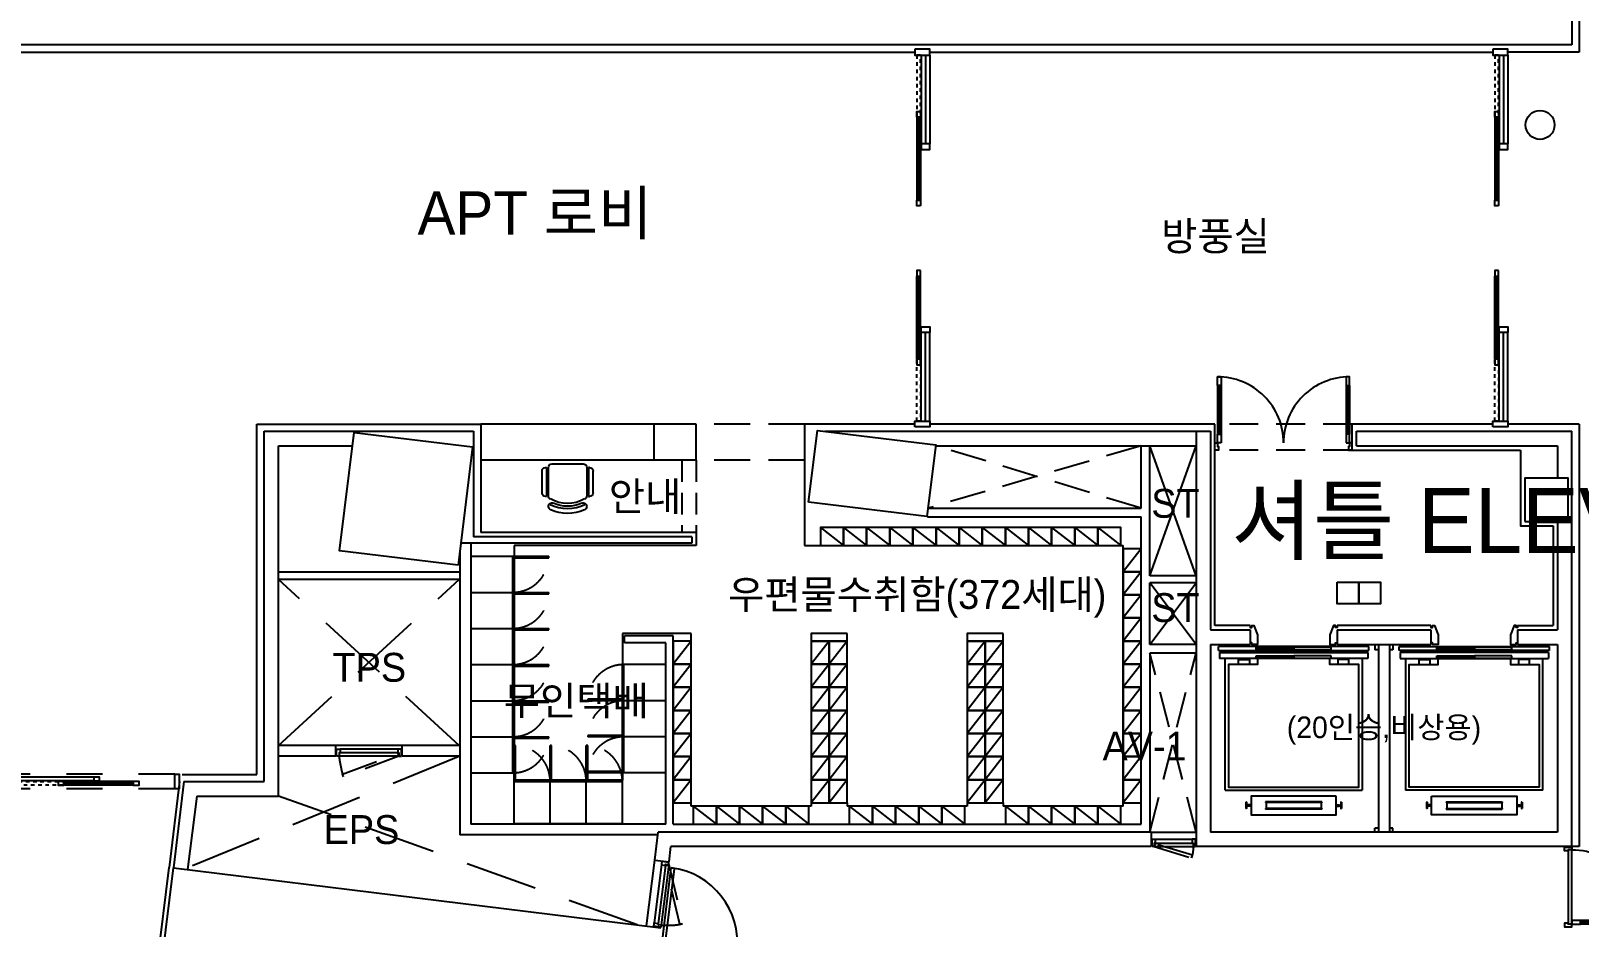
# Model space of a CAD drawing. Header units: millimetres. Extents: x -7616 to 421613, y 91067 to 341353.
# Drawn here: x 102570 to 123997, y 186053 to 198462 of the extents above; entities that cross this region are included whole.
import ezdxf
from ezdxf.enums import TextEntityAlignment as Align

# ---------------------------------------------------------------- set-up
doc = ezdxf.new("R2010")
doc.units = ezdxf.units.MM
doc.header["$LTSCALE"] = 500
doc.header["$MEASUREMENT"] = 0
for name, pattern in [('HID', [2.6, 1.6, -1]), ('HIDDEN', [2, 1, -1]), ('HOON1', [3, 2, -1])]:
    doc.linetypes.add(name, pattern=pattern)
doc.layers.add('e-plan', color=9, linetype='CONTINUOUS')
doc.styles.add('돋움', font='Dotum.ttf')

# ---------------------------------------------------------------- blocks, each defined once
blk = doc.blocks.new('1F 기둥 140514')
at = {"layer": 'e-plan', "ltscale": 0.5}
blk.add_lwpolyline([(177284, 61600), (177884, 61600), (177884, 62200), (177284, 62200)], close=True, dxfattribs=at)
blk = doc.blocks.new('1~2F TC-140305')
at = {"layer": 'e-plan', "ltscale": 0.5}
for points in [[(-306456, -67255), (-308094, -67054), (-307892, -65416), (-306255, -65617), (-306456, -67255)], [(-301603, -66380), (-301481, -65387), (-299843, -65588), (-299965, -66581), (-301603, -66380)]]:
    blk.add_lwpolyline(points, dxfattribs=at)
blk = doc.blocks.new('1F 코어')
at = {"layer": 'e-plan'}
for p, q in [((-310998, -75856), (-310456, -71439)), ((-310651, -73521), (-310396, -71446)), ((-310396, -71446), (-303647, -72275))]:
    blk.add_line(p, q, dxfattribs=at)
blk.add_blockref('1~2F TC-140305', (0, 0), dxfattribs=at)
blk = doc.blocks.new('A$C7E6D012D')
at = {"layer": 'e-plan'}
for p, q in [((235, 644), (235, 657)), ((637, 644), (235, 644)), ((285, 707), (587, 707)), ((637, 657), (637, 644)), ((637, 619), (245, 619)), ((687, 138), (687, 569)), ((97, 88), (97, 88)), ((637, 63), (235, 63)), ((235, 63), (235, 50)), ((245, 88), (637, 88)), ((285, 0), (587, 0)), ((637, 50), (637, 63))]:
    blk.add_line(p, q, dxfattribs=at)
for centre, radius, start, end in [((285, 657), 50, 90, 180), ((587, 657), 50, 0, 90), ((571, 353), 571, 155.9349, 204.0651), ((97, 569), 50, 90, 159.8632), ((598, 353), 535, 153.1559, 206.8441), ((97, 569), 50, 339.8632, 90), ((574, 353), 474, 155.2595, 204.7405), ((618, 353), 480, 150.4643, 209.5357), ((245, 569), 50, 90, 155.1654), ((637, 569), 50, 0, 90), ((97, 138), 50, 200.1368, 270), ((97, 138), 50, 270, 20.1368), ((245, 138), 50, 204.8346, 270), ((285, 50), 50, 180, 270), ((587, 50), 50, 270, 0), ((637, 138), 50, 270, 0)]:
    blk.add_arc(centre, radius, start, end, dxfattribs=at)
blk = doc.blocks.new('A$C7D8044CD')
at = {"layer": 'e-plan'}
blk.add_lwpolyline([(0, 300), (300, 300), (300, 0), (0, 0)], close=True, dxfattribs=at)
blk = doc.blocks.new('XREF(CORE 72~75)$0$RAIL13')
at = {"layer": 'e-plan'}
for p, q in [((-62, -44), (-62, 44)), ((-56, 44), (-62, 44)), ((-51, 8), (-54, 42)), ((-51, 8), (-48, 5)), ((-35, 5), (-48, 5)), ((-32, 8), (-35, 5)), ((-1, 8), (-32, 8)), ((0, 7), (-1, 8)), ((0, -7), (0, 7)), ((-56, -44), (-62, -44)), ((-54, -42), (-51, -8)), ((-51, -8), (-48, -5)), ((-35, -5), (-48, -5)), ((-32, -8), (-35, -5)), ((-1, -8), (-32, -8)), ((0, -7), (-1, -8))]:
    blk.add_line(p, q, dxfattribs=at)
for centre, start, end in [((-56, 42), 3.4093, 90), ((-56, -42), 270, 356.5907)]:
    blk.add_arc(centre, 2.5, start, end, dxfattribs=at)
blk = doc.blocks.new('post box')
at = {"layer": 'e-plan'}
blk.add_lwpolyline([(320, -250), (320, 0), (0, 0), (0, -250)], close=True, dxfattribs=at)
blk.add_lwpolyline([(0, 0), (320, -250)], dxfattribs=at)
blk = doc.blocks.new('A$C680A6384')
at = {"layer": 'e-plan'}
for p, q in [((0, 580), (0, 1080)), ((20, 1080), (0, 1080)), ((20, 580), (20, 1080)), ((0, 600), (500, 600)), ((0, 0), (0, 600)), ((0, 580), (500, 580)), ((500, 0), (500, 600)), ((0, 0), (500, 0))]:
    blk.add_line(p, q, dxfattribs=at)
at = {"layer": 'e-plan', "linetype": 'HIDDEN'}
blk.add_arc((0, 580), 500, 2.2906, 87.7094, dxfattribs=at)
blk = doc.blocks.new('asd600')
at = {"layer": 'e-plan'}
for p, q in [((30, 0), (570, 0)), ((45, -45), (555, -45)), ((45, -100), (555, -100))]:
    blk.add_line(p, q, dxfattribs=at)
at = {"layer": 'e-plan', "linetype": 'HIDDEN'}
blk.add_lwpolyline([(546, 158), (559, 120), (44, -37), (30, 0), (546, 158)], dxfattribs=at)
at = {"layer": 'e-plan'}
for points in [[(0, 0), (0, -100), (30, -100), (30, -100), (45, -100), (45, -45), (30, -45), (30, 0)], [(600, 0), (600, -100), (570, -100), (570, -100), (555, -100), (555, -45), (570, -45), (570, 0)]]:
    blk.add_lwpolyline(points, close=True, dxfattribs=at)
at = {"layer": 'e-plan', "linetype": 'HIDDEN'}
blk.add_arc((30, 0), 540, 0, 17.0611, dxfattribs=at)
blk = doc.blocks.new('autodoor-ent-01')
at = {"layer": 'e-plan', "ltscale": 0.5}
for p, q in [((-15, 2535), (-15, 1307)), ((45, 2535), (45, 1307)), ((105, 2535), (105, 1307)), ((-75, 1676), (-75, 528)), ((-50, 1676), (-50, 528)), ((-25, 1676), (-25, 528)), ((-75, -1676), (-75, -528)), ((-50, -1676), (-50, -528)), ((-25, -1676), (-25, -528)), ((-15, -2535), (-15, -1308)), ((45, -2535), (45, -1308)), ((105, -2535), (105, -1308))]:
    blk.add_line(p, q, dxfattribs=at)
at = {"layer": 'e-plan'}
for points in [[(-105, 2615), (-105, 2535), (105, 2535), (105, 2615)], [(-25, 1676), (-75, 1676), (-75, 1756), (-25, 1756)], [(-15, 1307), (-15, 1227), (105, 1227), (105, 1307)], [(-25, 448), (-75, 448), (-75, 528), (-25, 528)], [(-25, -448), (-75, -448), (-75, -528), (-25, -528)], [(-15, -1308), (-15, -1228), (105, -1228), (105, -1308)], [(-25, -1676), (-75, -1676), (-75, -1756), (-25, -1756)], [(-105, -2615), (-105, -2535), (105, -2535), (105, -2615)]]:
    blk.add_lwpolyline(points, close=True, dxfattribs=at)
at = {"layer": 'e-plan', "linetype": 'HIDDEN', "ltscale": 0.1}
for points in [[(-75, 1227), (-25, 1227), (-25, 2535), (-75, 2535)], [(-75, -1228), (-25, -1228), (-25, -2535), (-75, -2535)]]:
    blk.add_lwpolyline(points, close=True, dxfattribs=at)
blk = doc.blocks.new('fsd1100-100')
at = {"layer": 'e-plan'}
for p, q in [((1070, 0), (30, 0)), ((1055, -45), (45, -45))]:
    blk.add_line(p, q, dxfattribs=at)
blk.add_lwpolyline([(30, 1040), (70, 1040), (70, 1030), (70, 20), (70, 0), (30, 0)], close=True, dxfattribs=at)
for points in [[(0, 0), (0, -100), (45, -100), (45, -45), (30, -45), (30, 0), (0, 0)], [(1100, 0), (1100, -100), (1055, -100), (1055, -45), (1070, -45), (1070, 0), (1100, 0)]]:
    blk.add_lwpolyline(points, dxfattribs=at)
blk.add_arc((30, 0), 1040, 0, 90, dxfattribs=at)
blk = doc.blocks.new('fssd1100-100')
at = {"layer": 'e-plan', "ltscale": 0.5}
for p, q in [((35, 910), (35, 120)), ((60, 910), (60, 120)), ((85, 910), (85, 120))]:
    blk.add_line(p, q, dxfattribs=at)
at = {"layer": 'e-plan'}
for p, q in [((35, 0), (1065, 0)), ((1050, -50), (50, -50))]:
    blk.add_line(p, q, dxfattribs=at)
for points in [[(85, 910), (35, 910), (35, 1030), (85, 1030)], [(35, 0), (35, -50), (50, -50), (50, -100), (0, -100), (0, 0)], [(85, 0), (35, 0), (35, 120), (85, 120)], [(1065, 0), (1065, -50), (1050, -50), (1050, -100), (1100, -100), (1100, 0)]]:
    blk.add_lwpolyline(points, close=True, dxfattribs=at)
blk.add_arc((35, 0), 1030, 0, 90.0002, dxfattribs=at)
blk = doc.blocks.new('fasd900-100')
at = {"layer": 'e-plan'}
for p, q in [((30, 0), (870, 0)), ((45, -45), (855, -45)), ((45, -100), (855, -100))]:
    blk.add_line(p, q, dxfattribs=at)
at = {"layer": 'e-plan', "linetype": 'HIDDEN'}
blk.add_lwpolyline([(818, 291), (831, 253), (44, -37), (30, 0), (818, 291)], dxfattribs=at)
at = {"layer": 'e-plan'}
for points in [[(0, 0), (0, -100), (30, -100), (30, -100), (45, -100), (45, -45), (30, -45), (30, 0)], [(900, 0), (900, -100), (870, -100), (870, -100), (855, -100), (855, -45), (870, -45), (870, 0)]]:
    blk.add_lwpolyline(points, close=True, dxfattribs=at)
at = {"layer": 'e-plan', "linetype": 'HIDDEN'}
blk.add_arc((30, 0), 840, 0, 20.2667, dxfattribs=at)
blk = doc.blocks.new('asd900-100')
at = {"layer": 'e-plan'}
for p, q in [((35, 0), (865, 0)), ((50, -50), (850, -50)), ((50, -100), (850, -100))]:
    blk.add_line(p, q, dxfattribs=at)
at = {"layer": 'e-plan', "linetype": 'HIDDEN'}
blk.add_lwpolyline([(804, 286), (817, 248), (49, -37), (35, 0), (804, 286)], dxfattribs=at)
at = {"layer": 'e-plan'}
for points in [[(0, 0), (0, -100), (35, -100), (35, -100), (50, -100), (50, -50), (35, -50), (35, 0)], [(900, 0), (900, -100), (865, -100), (865, -100), (850, -100), (850, -50), (865, -50), (865, 0)]]:
    blk.add_lwpolyline(points, close=True, dxfattribs=at)
at = {"layer": 'e-plan', "linetype": 'HIDDEN'}
blk.add_arc((-1114, -257), 1996, 7.4052, 14.6584, dxfattribs=at)
blk = doc.blocks.new('fssd1900-100')
at = {"layer": 'e-plan', "ltscale": 0.5}
for p, q in [((35, 795), (35, 120)), ((60, 795), (60, 120)), ((85, 795), (85, 120)), ((1815, 795), (1815, 120)), ((1840, 795), (1840, 120)), ((1865, 795), (1865, 120))]:
    blk.add_line(p, q, dxfattribs=at)
at = {"layer": 'e-plan'}
blk.add_line((1882, 0), (1882, 0), dxfattribs=at)
for points in [[(85, 795), (35, 795), (35, 915), (85, 915)], [(1815, 795), (1865, 795), (1865, 915), (1815, 915)], [(35, 0), (35, -50), (50, -50), (50, -100), (0, -100), (0, 0)], [(85, 0), (35, 0), (35, 120), (85, 120)], [(1815, 0), (1865, 0), (1865, 120), (1815, 120)], [(1865, 0), (1865, -50), (1850, -50), (1850, -100), (1900, -100), (1900, 0)]]:
    blk.add_lwpolyline(points, close=True, dxfattribs=at)
for centre, start, end in [((35, 0), 0, 90.0002), ((1865, 0), 89.9998, 180)]:
    blk.add_arc(centre, 915, start, end, dxfattribs=at)
blk = doc.blocks.new('Z$W@#559928F7')
at = {"layer": 'e-plan', "linetype": 'HIDDEN'}
for p, q in [((60, 656), (2220, 656)), ((60, 456), (2220, 456))]:
    blk.add_line(p, q, dxfattribs=at)
at = {"layer": 'e-plan', "ltscale": 0.5}
for p, q in [((633, 606), (1593, 606)), ((633, 581), (1593, 581)), ((633, 556), (1593, 556)), ((1180, 546), (2220, 546)), ((1180, 496), (2220, 496))]:
    blk.add_line(p, q, dxfattribs=at)
at = {"layer": 'e-plan'}
for points in [[(60, 456), (0, 456), (0, 656), (60, 656)], [(2220, 456), (2280, 456), (2280, 656), (2220, 656)], [(633, 556), (633, 606), (553, 606), (553, 556)], [(1180, 496), (1180, 546), (1100, 546), (1100, 496)], [(1673, 556), (1673, 606), (1593, 606), (1593, 556)]]:
    blk.add_lwpolyline(points, close=True, dxfattribs=at)
at = {"layer": 'e-plan', "linetype": 'HIDDEN', "ltscale": 0.1}
blk.add_lwpolyline([(2220, 606), (2220, 556), (1100, 556), (1100, 606)], close=True, dxfattribs=at)

msp = doc.modelspace()

# ---------------------------------------------------------------- linework, layer by layer
at = {"layer": 'e-plan'}
for p, q in [((123897, 204118), (123897, 198268)), ((123897, 198268), (101127, 198268)), ((123997, 198168), (123012, 198168)), ((105697, 193018), (108797, 193018)), ((105697, 188168), (105697, 193018)), ((105797, 192918), (108697, 192918)), ((105797, 188068), (105797, 192918)), ((108697, 192918), (108697, 191458)), ((108797, 193018), (108797, 191518)), ((111197, 193018), (108797, 193018)), ((111777, 193018), (111197, 193018)), ((111197, 192518), (111197, 193018)), ((111777, 192518), (111777, 193018)), ((114802, 193018), (113277, 193018)), ((113277, 193018), (113277, 191338)), ((113558, 192918), (118697, 192918)), ((118957, 193018), (115012, 193018)), ((118697, 192918), (118897, 192918)), ((118697, 192918), (118697, 187168)), ((118897, 192918), (118897, 190168)), ((118957, 190228), (118957, 193018)), ((122802, 193018), (120857, 193018)), ((120857, 192658), (120857, 193018)), ((120917, 192918), (123897, 192918)), ((120917, 192718), (120917, 192918)), ((123997, 193018), (123012, 193018)), ((123897, 187168), (123897, 192918)), ((123997, 193018), (123997, 187168)), ((105997, 192718), (107022, 192718)), ((105997, 187868), (105997, 192718)), ((115092, 192718), (118697, 192718)), ((117937, 191853), (117937, 192718)), ((118697, 190918), (118057, 192718)), ((118057, 190918), (118697, 192718)), ((118057, 190918), (118057, 192718)), ((120857, 192658), (123187, 192658)), ((120917, 192718), (123697, 192718)), ((123697, 192718), (123697, 192268)), ((111197, 192518), (108797, 192518)), ((111777, 192518), (111197, 192518)), ((117937, 187478), (117937, 191733)), ((123637, 191608), (123637, 190228)), ((123697, 191668), (123697, 190168)), ((111717, 191368), (108518, 191368)), ((111717, 191458), (108697, 191458)), ((111777, 191518), (108797, 191518)), ((111717, 191458), (111717, 191368)), ((111777, 191518), (111777, 191338)), ((111777, 191338), (109257, 191338)), ((109257, 191338), (109257, 188088)), ((113277, 191338), (117687, 191338)), ((117687, 187728), (117687, 191338)), ((118057, 189968), (118057, 190818)), ((118057, 189968), (118697, 190818)), ((118697, 189968), (118057, 190818)), ((111707, 190118), (110757, 190118)), ((110757, 190118), (110757, 188088)), ((111457, 190088), (110787, 190088)), ((110787, 189988), (110787, 190088)), ((111457, 187478), (111457, 190088)), ((111707, 187728), (111707, 190118)), ((118897, 190168), (119447, 190168)), ((119447, 190228), (118957, 190228)), ((119447, 190168), (119447, 189968)), ((120647, 190168), (121947, 190168)), ((120647, 190168), (120647, 189968)), ((121947, 190168), (121947, 189968)), ((123147, 190228), (123637, 190228)), ((123147, 190168), (123697, 190168)), ((123147, 190168), (123147, 189968)), ((111357, 189988), (110787, 189988)), ((111357, 187478), (111357, 189988)), ((118697, 189968), (118057, 189968)), ((118057, 189848), (118057, 187368)), ((118697, 189848), (118057, 189848)), ((118697, 189968), (118697, 187168)), ((118897, 189968), (119397, 189968)), ((118897, 189968), (118897, 187368)), ((118897, 189968), (119397, 189968)), ((118897, 189968), (118897, 187368)), ((118897, 189968), (119447, 189968)), ((121087, 189938), (119007, 189938)), ((119007, 189883), (119007, 189938)), ((119007, 189883), (121087, 189883)), ((119022, 189853), (121072, 189853)), ((119022, 189853), (119022, 189771)), ((120647, 189968), (121947, 189968)), ((121072, 189853), (121072, 189771)), ((121087, 189883), (121087, 189938)), ((121172, 189968), (121172, 189893)), ((121222, 189893), (121172, 189893)), ((121222, 189968), (121222, 187368)), ((121372, 189968), (121372, 187368)), ((121422, 189893), (121372, 189893)), ((121422, 189968), (121422, 189893)), ((121507, 189938), (123587, 189938)), ((121507, 189883), (121507, 189938)), ((123587, 189883), (121507, 189883)), ((123572, 189853), (121522, 189853)), ((121522, 189853), (121522, 189771)), ((123147, 189968), (123697, 189968)), ((123572, 189853), (123572, 189771)), ((123587, 189883), (123587, 189938)), ((123697, 189968), (123697, 187368)), ((121072, 189771), (119022, 189771)), ((119097, 187947), (119097, 189771)), ((120997, 189771), (120997, 187947)), ((121522, 189771), (123572, 189771)), ((121597, 189771), (121597, 187947)), ((123497, 187947), (123497, 189771)), ((107709, 188568), (106789, 188568)), ((104665, 188168), (105697, 188168)), ((104627, 188068), (104481, 186879)), ((104688, 188068), (104541, 186872)), ((104688, 188068), (105797, 188068)), ((110757, 188088), (109257, 188088)), ((119097, 187947), (120997, 187947)), ((123497, 187947), (121597, 187947)), ((104865, 187868), (104739, 186848)), ((104865, 187868), (105997, 187868)), ((113367, 187728), (111707, 187728)), ((113367, 187773), (113367, 187728)), ((113867, 187773), (113867, 187728)), ((115527, 187728), (113867, 187728)), ((115527, 187773), (115527, 187728)), ((116027, 187773), (116027, 187728)), ((117687, 187728), (116027, 187728)), ((120435, 187787), (119659, 187787)), ((119659, 187787), (119659, 187779)), ((120435, 187779), (119659, 187779)), ((119667, 187779), (119667, 187695)), ((120427, 187779), (120427, 187695)), ((120435, 187787), (120435, 187779)), ((122159, 187787), (122935, 187787)), ((122159, 187787), (122159, 187779)), ((122159, 187779), (122935, 187779)), ((122167, 187779), (122167, 187695)), ((122927, 187779), (122927, 187695)), ((122935, 187787), (122935, 187779)), ((120435, 187695), (119659, 187695)), ((119659, 187695), (119659, 187687)), ((120435, 187687), (119659, 187687)), ((120435, 187695), (120435, 187687)), ((122159, 187695), (122935, 187695)), ((122159, 187695), (122159, 187687)), ((122159, 187687), (122935, 187687)), ((122935, 187695), (122935, 187687)), ((111246, 187328), (108507, 187328)), ((111357, 187478), (108657, 187478)), ((111204, 186981), (111251, 187368)), ((118077, 187368), (111251, 187368)), ((111457, 187478), (117937, 187478)), ((118077, 187368), (118697, 187368)), ((118077, 187368), (118077, 187168)), ((123697, 187368), (118897, 187368)), ((121172, 187368), (121172, 187423)), ((121222, 187423), (121172, 187423)), ((121422, 187423), (121372, 187423)), ((121422, 187368), (121422, 187423)), ((111402, 186956), (111428, 187168)), ((118077, 187168), (111428, 187168)), ((123897, 187168), (118697, 187168)), ((123997, 187168), (123897, 187168)), ((111092, 186068), (111204, 186981)), ((111204, 186981), (111402, 186956))]:
    msp.add_line(p, q, dxfattribs=at)
at = {"layer": 'e-plan', "linetype": 'HOON1', "ltscale": 0.5}
for p, q in [((113277, 193018), (111777, 193018)), ((113277, 192518), (111777, 192518)), ((118057, 187368), (118697, 189848)), ((118697, 187368), (118057, 189848))]:
    msp.add_line(p, q, dxfattribs=at)
at = {"layer": 'e-plan', "linetype": 'HID', "ltscale": 0.5}
for p, q in [((120857, 193018), (118957, 193018)), ((120857, 192658), (118957, 192658))]:
    msp.add_line(p, q, dxfattribs=at)
at = {"layer": 'e-plan', "linetype": 'HOON1', "ltscale": 0.3}
for p, q in [((111577, 192518), (111577, 191518)), ((111777, 192518), (111777, 191518))]:
    msp.add_line(p, q, dxfattribs=at)
at = {"layer": 'e-plan', "ltscale": 0.5}
for p, q in [((114986, 191853), (117937, 191853)), ((114979, 191733), (117937, 191733)), ((108657, 191368), (108657, 187478)), ((108507, 191274), (108507, 187328)), ((108507, 190968), (105997, 190968)), ((118697, 190918), (118057, 190918)), ((108507, 190868), (105997, 190868)), ((118697, 190818), (118057, 190818)), ((106789, 188568), (105997, 188568)), ((106789, 188418), (106789, 188568)), ((108507, 188568), (107709, 188568)), ((107709, 188418), (107709, 188568)), ((106789, 188418), (105997, 188418)), ((108507, 188418), (107709, 188418))]:
    msp.add_line(p, q, dxfattribs=at)
at = {"layer": 'e-plan', "linetype": 'HOON1'}
for p, q in [((105997, 188568), (108497, 190868)), ((108497, 188568), (105997, 190868)), ((108507, 188418), (104690, 186854)), ((110960, 186084), (105997, 187868))]:
    msp.add_line(p, q, dxfattribs=at)
at = {"layer": 'e-plan'}
for points in [[(123997, 198723), (123997, 198168)], [(91743, 193785), (91696, 193802), (91610, 193568), (99047, 193568), (99047, 191938), (101227, 191938), (101227, 198168), (114802, 198168)], [(115012, 198168), (122802, 198168)], [(123187, 192658), (123187, 191608), (123637, 191608)], [(119447, 190228), (119447, 190203), (119467, 190203), (119467, 190228), (119497, 190228), (119547, 190098), (119547, 189968), (119467, 189968), (119467, 189988), (119447, 189988), (119447, 189968)], [(120647, 190228), (120647, 190203), (120627, 190203), (120627, 190228), (120597, 190228), (120547, 190098), (120547, 189968), (120627, 189968), (120627, 189988), (120647, 189988), (120647, 189968)], [(121947, 190228), (120647, 190228)], [(121947, 190228), (121947, 190203), (121967, 190203), (121967, 190228), (121997, 190228), (122047, 190098), (122047, 189968), (121967, 189968), (121967, 189988), (121947, 189988), (121947, 189968)], [(123147, 190228), (123147, 190203), (123127, 190203), (123127, 190228), (123097, 190228), (123047, 190098), (123047, 189968), (123127, 189968), (123127, 189988), (123147, 189988), (123147, 189968)], [(119547, 189771), (119547, 189691), (119242, 189691), (119147, 189691), (119147, 187991), (120947, 187991), (120947, 189691), (120905, 189691), (120547, 189691), (120547, 189771)], [(119284, 189691), (119284, 189758), (119434, 189758), (119434, 189691)], [(120809, 189691), (120809, 189758), (120659, 189758), (120659, 189691)], [(123047, 189771), (123047, 189691), (123352, 189691), (123447, 189691), (123447, 187991), (121647, 187991), (121647, 189691), (121689, 189691), (122047, 189691), (122047, 189771)], [(121784, 189691), (121784, 189758), (121934, 189758), (121934, 189691)], [(123309, 189691), (123309, 189758), (123159, 189758), (123159, 189691)]]:
    msp.add_lwpolyline(points, dxfattribs=at)
at = {"layer": 'e-plan', "linetype": 'HOON1', "ltscale": 0.5}
for points in [[(117937, 192718), (114986, 191853)], [(117937, 191853), (115092, 192718)]]:
    msp.add_lwpolyline(points, dxfattribs=at)
at = {"layer": 'e-plan'}
for points in [[(113867, 190118), (113367, 190118), (113367, 190013), (113687, 190013), (113867, 190013)], [(116027, 190118), (115527, 190118), (115527, 190013), (115847, 190013), (116027, 190013)], [(119527, 189928), (120046, 189928), (120046, 189896), (119527, 189896)], [(120567, 189928), (120048, 189928), (120048, 189896), (120567, 189896)], [(122027, 189928), (122546, 189928), (122546, 189896), (122027, 189896)], [(123067, 189928), (122548, 189928), (122548, 189896), (123067, 189896)], [(119527, 189808), (120046, 189808), (120046, 189776), (119527, 189776)], [(120567, 189808), (120048, 189808), (120048, 189776), (120567, 189776)], [(122027, 189808), (122546, 189808), (122546, 189776), (122027, 189776)], [(123067, 189808), (122548, 189808), (122548, 189776), (123067, 189776)], [(120637, 187867), (119457, 187867), (119457, 187607), (120637, 187607)], [(121957, 187867), (123137, 187867), (123137, 187607), (121957, 187607)]]:
    msp.add_lwpolyline(points, close=True, dxfattribs=at)
at = {"layer": 'e-plan', "linetype": 'Continuous'}
msp.add_circle((123457, 197161), 200, dxfattribs=at)

# ---------------------------------------------------------------- block references
at = {"layer": 'e-plan'}
for name, p in [('1F 코어', (414937, 258318)), ('1F 기둥 140514', (-54037, 130068)), ('autodoor-ent-01', (114907, 195593)), ('autodoor-ent-01', (122907, 195593)), ('fssd1900-100', (118957, 192758)), ('post box', (113497, 191588)), ('post box', (113817, 191588)), ('post box', (114137, 191588)), ('post box', (114457, 191588)), ('post box', (114777, 191588)), ('post box', (115097, 191588)), ('post box', (115417, 191588)), ('post box', (115737, 191588)), ('post box', (116057, 191588)), ('post box', (116377, 191588)), ('post box', (116697, 191588)), ('post box', (117017, 191588)), ('post box', (117337, 191588)), ('A$C7D8044CD', (120647, 190528)), ('A$C7D8044CD', (120947, 190528)), ('A$C680A6384', (109257, 187488)), ('A$C680A6384', (109757, 187488)), ('A$C680A6384', (110257, 187488)), ('post box', (111737, 187728)), ('post box', (112057, 187728)), ('post box', (112377, 187728)), ('post box', (112697, 187728)), ('post box', (113017, 187728)), ('post box', (113897, 187728)), ('post box', (114217, 187728)), ('post box', (114537, 187728)), ('post box', (114857, 187728)), ('post box', (115177, 187728)), ('post box', (116057, 187728)), ('post box', (116377, 187728)), ('post box', (116697, 187728)), ('post box', (117017, 187728)), ('post box', (117337, 187728))]:
    msp.add_blockref(name, p, dxfattribs=at)
at = {"layer": 'e-plan', "xscale": -1}
for name, p, rotation in [('A$C7E6D012D', (109644, 191781), 270), ('XREF(CORE 72~75)$0$RAIL13', (119447, 187737), 180), ('asd600', (118087, 187168), 180), ('fssd1100-100', (123897, 186058), 270)]:
    msp.add_blockref(name, p, dxfattribs=dict(at, rotation=rotation))
at = {"layer": 'e-plan'}
for name, p, rotation in [('A$C680A6384', (108657, 191188), 270.0000000520619), ('post box', (117937, 191293), 270), ('post box', (117937, 190973), 270), ('A$C680A6384', (108657, 190688), 270.0000000520619), ('post box', (117937, 190653), 270), ('post box', (117937, 190333), 270), ('A$C680A6384', (108657, 190188), 270.0000000520619), ('post box', (111707, 190013), 270), ('post box', (113617, 190013), 270), ('post box', (113867, 190013), 270), ('post box', (115777, 190013), 270), ('post box', (116027, 190013), 270), ('post box', (117937, 190013), 270), ('A$C680A6384', (108657, 189688), 270.0000000520619), ('A$C680A6384', (111357, 189188), 90.00000005206194), ('post box', (111707, 189693), 270), ('post box', (113617, 189693), 270), ('post box', (113867, 189693), 270), ('post box', (115777, 189693), 270), ('post box', (116027, 189693), 270), ('post box', (117937, 189693), 270), ('post box', (111707, 189373), 270), ('post box', (113617, 189373), 270), ('post box', (113867, 189373), 270), ('post box', (115777, 189373), 270), ('post box', (116027, 189373), 270), ('post box', (117937, 189373), 270), ('A$C680A6384', (108657, 189188), 270.0000000520619), ('A$C680A6384', (111357, 188688), 90.00000005206194), ('post box', (111707, 189053), 270), ('post box', (113617, 189053), 270), ('post box', (113867, 189053), 270), ('post box', (115777, 189053), 270), ('post box', (116027, 189053), 270), ('post box', (117937, 189053), 270), ('A$C680A6384', (108657, 188688), 270.0000000520619), ('A$C680A6384', (111357, 188188), 90.00000005206194), ('post box', (111707, 188733), 270), ('post box', (113617, 188733), 270), ('post box', (113867, 188733), 270), ('post box', (115777, 188733), 270), ('post box', (116027, 188733), 270), ('post box', (117937, 188733), 270), ('asd900-100', (107699, 188418), 180), ('post box', (111707, 188413), 270), ('post box', (113617, 188413), 270), ('post box', (113867, 188413), 270), ('post box', (115777, 188413), 270), ('post box', (116027, 188413), 270), ('post box', (117937, 188413), 270), ('Z$W@#559928F7', (104620, 188625), 180), ('post box', (111707, 188093), 270), ('post box', (113617, 188093), 270), ('post box', (113867, 188093), 270), ('post box', (115777, 188093), 270), ('post box', (116027, 188093), 270), ('post box', (117937, 188093), 270), ('XREF(CORE 72~75)$0$RAIL13', (123147, 187737), 180), ('fasd900-100', (111401, 186947), 262.9999716593624), ('fsd1100-100', (111276, 185844), 353.0000003572756)]:
    msp.add_blockref(name, p, dxfattribs=dict(at, rotation=rotation))
at = {"layer": 'e-plan', "extrusion": (0, 0, -1), "xscale": -1, "zscale": -1, "rotation": 180}
msp.add_blockref('XREF(CORE 72~75)$0$RAIL13', (-120647, 187737), dxfattribs=at)
at = {"layer": 'e-plan', "extrusion": (0, 0, -1), "zscale": -1, "rotation": 180}
msp.add_blockref('XREF(CORE 72~75)$0$RAIL13', (-121947, 187737), dxfattribs=at)

# ---------------------------------------------------------------- texts
at = {"layer": 'e-plan', "style": '돋움'}
for s, height, p in [('APT 로비', 600, (111172, 195642)), ('셔틀 ELEV.', 900, (125106, 191232))]:
    msp.add_text(s, height=height, dxfattribs=at).set_placement(p, align=Align.RIGHT)
at = {"layer": 'e-plan', "lineweight": 0, "style": '돋움'}
for s, p in [('방풍실', (119718, 195422)), ('안내', (111572, 191818)), ('우편물수취함(372세대)', (117455, 190459)), ('무인택배', (111122, 188988))]:
    msp.add_text(s, height=400, dxfattribs=at).set_placement(p, align=Align.RIGHT)
at = {"layer": 'e-plan', "style": '돋움'}
for p in [(118411, 191721), (118411, 190277)]:
    msp.add_text('ST', height=400, dxfattribs=at).set_placement(p, align=Align.CENTER)
for s, p in [('TPS', (107254, 189650)), ('AV-1', (117984, 188560)), ('EPS', (107145, 187403))]:
    msp.add_text(s, height=400, dxfattribs=at).set_placement(p, align=Align.MIDDLE_CENTER)
at = {"layer": 'e-plan', "linetype": 'HID', "ltscale": 0.5, "style": '돋움'}
msp.add_text('(20인승,비상용)', height=300, dxfattribs=at).set_placement((121297, 188819), align=Align.MIDDLE_CENTER)

doc.saveas('drawing.dxf')
